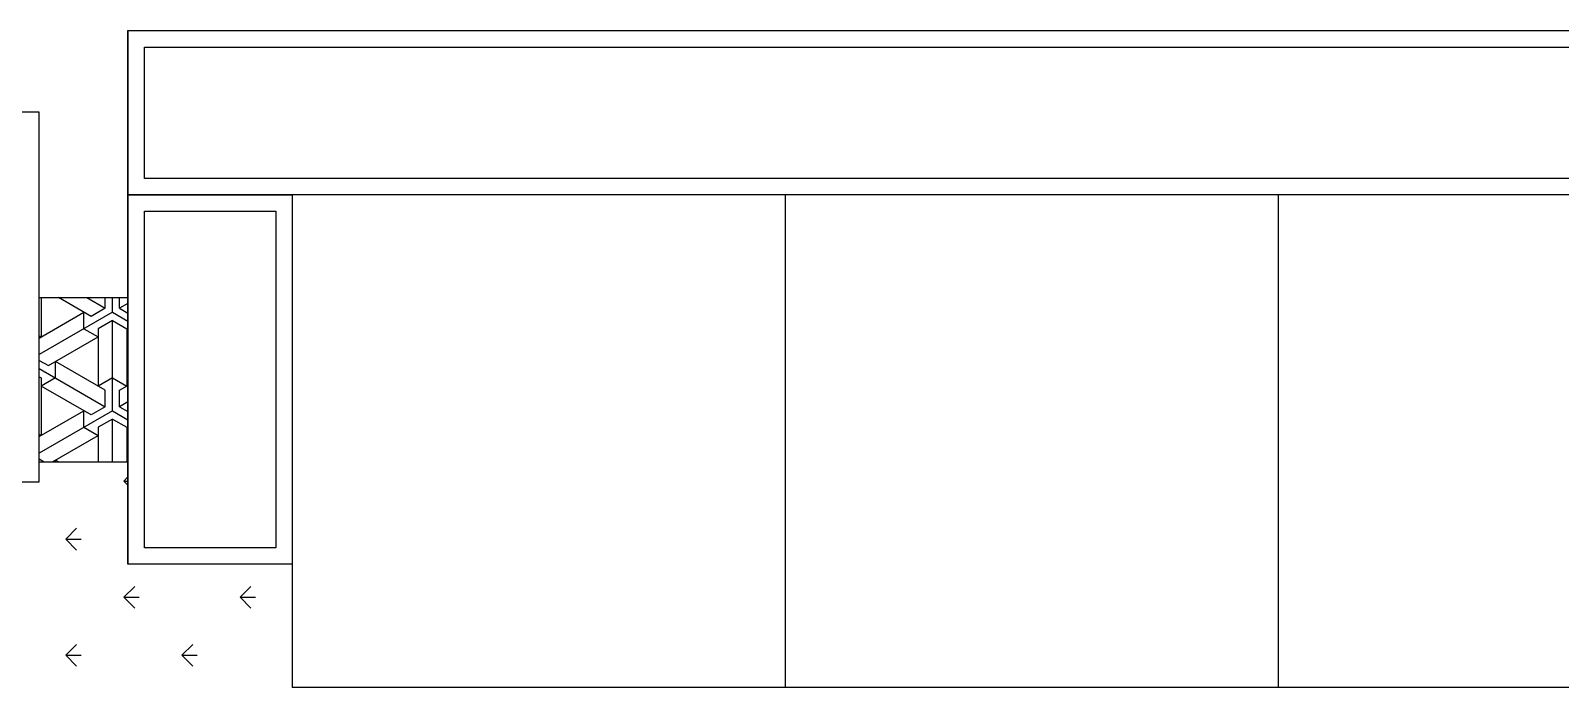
# Model space of a CAD drawing. Header units: millimetres. Extents: x -30782 to 40110, y 35885 to 73818.
# Drawn here: x -25203 to -23341, y 56566 to 57366 of the extents above; entities that cross this region are included whole.
import ezdxf

# ---------------------------------------------------------------- set-up
doc = ezdxf.new("R2010")
doc.units = ezdxf.units.MM

# ---------------------------------------------------------------- blocks, each defined once
blk = doc.blocks.new('A$C6C4D0418')
for p, q in [((1307.7, 2080), (3507.7, 2080)), ((1307.7, 2080), (1307.7, 1430)), ((1307.7, 1880), (1307.7, 2080)), ((1327.7, 2060), (3487.7, 2060)), ((1327.7, 1900), (1327.7, 2060)), ((1199.7, 1980.6), (749.7, 1980.6)), ((1199.7, 1530.6), (1199.7, 1980.6)), ((3487.7, 1900), (1327.7, 1900)), ((3507.7, 1880), (1307.7, 1880)), ((3507.7, 1880), (1307.7, 1880)), ((1307.7, 1880), (1507.7, 1880)), ((1307.7, 1430), (1307.7, 1880)), ((1507.7, 1880), (1507.7, 1280)), ((1507.7, 1880), (1507.7, 1430)), ((2107.7, 1880), (2107.7, 1280)), ((2707.7, 1880), (2707.7, 1280)), ((1327.7, 1860), (1487.7, 1860)), ((1327.7, 1450), (1327.7, 1860)), ((1487.7, 1860), (1487.7, 1450)), ((1199.7, 1754.8), (1307.7, 1754.8)), ((1202.2, 1754.8), (1202.2, 1706.9)), ((1262.8, 1731.9), (1223.1, 1754.8)), ((1257.7, 1754.8), (1280.1, 1741.9)), ((1280.1, 1741.9), (1280.1, 1754.8)), ((1288.8, 1736.9), (1288.8, 1754.8)), ((1297.4, 1741.9), (1297.4, 1754.8)), ((1288.8, 1736.9), (1199.7, 1685.5)), ((1199.7, 1705.5), (1254.1, 1736.9)), ((1254.1, 1716.9), (1254.1, 1736.9)), ((1280.1, 1741.9), (1262.8, 1731.9)), ((1288.8, 1736.9), (1307.7, 1726)), ((1307.7, 1747.8), (1297.4, 1741.9)), ((1297.4, 1741.9), (1307.7, 1736)), ((1254.1, 1716.9), (1271.4, 1706.9)), ((1288.8, 1726.9), (1271.4, 1716.9)), ((1271.4, 1716.9), (1271.4, 1646.9)), ((1288.8, 1616.9), (1288.8, 1726.9)), ((1288.8, 1726.9), (1306.1, 1716.9)), ((1306.1, 1716.9), (1306.1, 1646.9)), ((1199.7, 1708.3), (1202.2, 1706.9)), ((1210.8, 1671.9), (1271.4, 1706.9)), ((1307.7, 1707.8), (1306.1, 1706.9)), ((1307.7, 1706), (1306.1, 1706.9)), ((1199.7, 1678.3), (1210.8, 1671.9)), ((1219.5, 1656.9), (1219.5, 1676.9)), ((1280.1, 1641.9), (1219.5, 1676.9)), ((1199.7, 1668.3), (1280.1, 1621.9)), ((1199.7, 1658.3), (1202.2, 1656.9)), ((1219.5, 1656.9), (1202.2, 1646.9)), ((1202.2, 1656.9), (1202.2, 1586.9)), ((1262.8, 1611.9), (1202.2, 1646.9)), ((1288.8, 1656.9), (1271.4, 1646.9)), ((1280.1, 1621.9), (1280.1, 1641.9)), ((1288.8, 1656.9), (1306.1, 1646.9)), ((1297.4, 1641.9), (1307.7, 1647.8)), ((1297.4, 1621.9), (1297.4, 1641.9)), ((1280.1, 1621.9), (1262.8, 1611.9)), ((1307.7, 1627.8), (1297.4, 1621.9)), ((1297.4, 1621.9), (1307.7, 1616)), ((1288.8, 1616.9), (1199.7, 1565.5)), ((1199.7, 1585.5), (1254.1, 1616.9)), ((1254.1, 1596.9), (1254.1, 1616.9)), ((1288.8, 1606.9), (1271.4, 1596.9)), ((1288.8, 1616.9), (1307.7, 1606)), ((1288.8, 1554.8), (1288.8, 1606.9)), ((1288.8, 1606.9), (1306.1, 1596.9)), ((1199.7, 1588.3), (1202.2, 1586.9)), ((1215.9, 1554.8), (1271.4, 1586.9)), ((1254.1, 1596.9), (1271.4, 1586.9)), ((1271.4, 1596.9), (1271.4, 1554.8)), ((1306.1, 1596.9), (1306.1, 1554.8)), ((1307.7, 1587.8), (1306.1, 1586.9)), ((1307.7, 1586), (1306.1, 1586.9)), ((1199.7, 1558.3), (1205.8, 1554.8)), ((1199.7, 1554.8), (1307.7, 1554.8)), ((1219.5, 1554.8), (1219.5, 1556.9)), ((1223.1, 1554.8), (1219.5, 1556.9)), ((749.7, 1530.6), (1199.7, 1530.6)), ((1302.7, 1531.3), (1307.7, 1536.3)), ((1302.7, 1531.3), (1307.7, 1526.2)), ((1302.7, 1531.3), (1307.7, 1531.3)), ((1231.9, 1460.6), (1245.2, 1473.8)), ((1231.9, 1460.6), (1245.2, 1447.3)), ((1231.9, 1460.6), (1250.7, 1460.6)), ((1487.7, 1450), (1327.7, 1450)), ((1507.7, 1430), (1307.7, 1430)), ((1302.7, 1389.9), (1315.9, 1403.1)), ((1444.1, 1389.9), (1457.3, 1403.1)), ((1302.7, 1389.9), (1321.4, 1389.9)), ((1302.7, 1389.9), (1315.9, 1376.6)), ((1444.1, 1389.9), (1457.3, 1376.6)), ((1444.1, 1389.9), (1462.8, 1389.9)), ((1231.9, 1319.2), (1245.2, 1332.4)), ((1373.4, 1319.2), (1386.6, 1332.4)), ((1231.9, 1319.2), (1245.2, 1305.9)), ((1231.9, 1319.2), (1250.7, 1319.2)), ((1373.4, 1319.2), (1386.6, 1305.9)), ((1373.4, 1319.2), (1392.1, 1319.2)), ((3307.7, 1280), (1507.7, 1280))]:
    blk.add_line(p, q)

msp = doc.modelspace()

# ---------------------------------------------------------------- block references
msp.add_blockref('A$C6C4D0418', (-26392.4, 55286.1))

doc.saveas('drawing.dxf')
